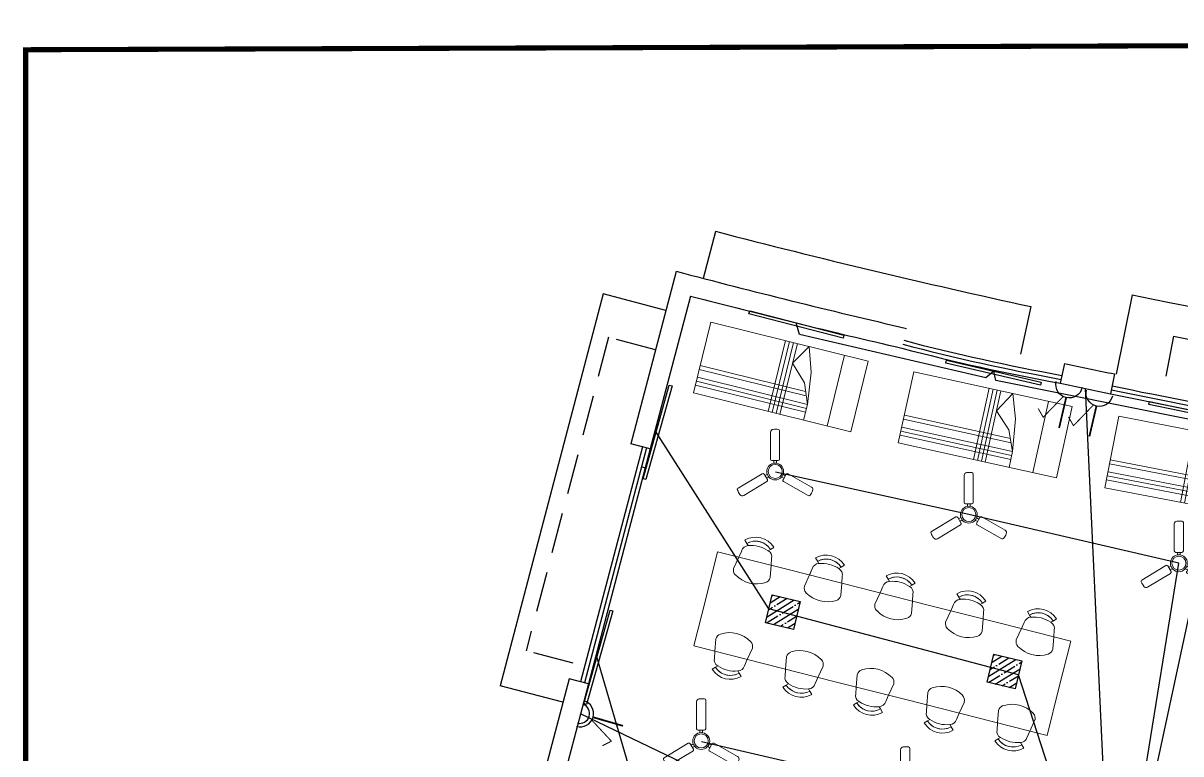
# Model space of a CAD drawing. Header units: inches. Extents: x -221585 to 401252, y -284294 to 332380.
# Drawn here: x 131993 to 133422, y 29808 to 30710 of the extents above; entities that cross this region are included whole.
import ezdxf

# ---------------------------------------------------------------- set-up
doc = ezdxf.new("R2010")
doc.units = ezdxf.units.IN
doc.header["$MEASUREMENT"] = 0
doc.linetypes.add('HIDDEN', pattern=[0.375, 0.25, -0.125])
doc.layers.add('ceilingfan', color=1, linetype='Continuous', lineweight=15)
doc.layers.add('FURN', color=56, linetype='Continuous', lineweight=0)
for name, color, linetype in [('E-LIGHT', 7, 'Continuous'), ('Power', 7, 'Continuous'), ('UPS', 7, 'Continuous')]:
    doc.layers.add(name, color=color, linetype=linetype)

# ---------------------------------------------------------------- blocks, each defined once
blk = doc.blocks.new('A$C25933C84')
at = {"color": 8, "linetype": 'Continuous'}
for p, q in [((0, 0.9), (2, 0.9)), ((0, 0), (0, 0.9)), ((0.3, 0.9), (0.3, 0)), ((0.6, 0.7), (0.6, 0.9)), ((2, 0.9), (2, 0)), ((0.65, 0.3), (0.6, 0.7)), ((0.7, 0.45), (0.6, 0.7)), ((0.9, 0.25), (0.7, 0.45)), ((0.75, 0), (0.65, 0.3)), ((0.75, 0), (0.9, 0.25)), ((2, 0), (0, 0))]:
    blk.add_line(p, q, dxfattribs=at)
at = {"color": 8}
for p, q in [((0.9, 0), (0.9, 0.9)), ((0.95, 0), (0.95, 0.9)), ((1, 0), (1, 0.9)), ((1.05, 0), (1.05, 0.9)), ((0.6, 0.8), (2, 0.8)), ((0.6, 0.75), (2, 0.75)), ((0.6, 0.7), (2, 0.7)), ((0.64, 0.6), (2, 0.6)), ((0.66, 0.55), (2, 0.55))]:
    blk.add_line(p, q, dxfattribs=at)
blk = doc.blocks.new('Fan')
at = {"color": 6}
for p, q in [((-5.8, 15.7), (-5.8, 48.4)), ((5.2, 50.1), (5.2, 15.7)), ((3.5, 14), (-4.1, 14)), ((-1.9, 14), (-1.9, 10.8)), ((1.5, 14), (1.5, 10.8)), ((-45.2, -19.5), (-15.9, -1.9)), ((-10.2, -11.4), (-38.2, -28.2)), ((-13.6, -2.5), (-9.7, -9)), ((-12.6, -4.2), (-9.9, -2.6)), ((-10.8, -7.1), (-8.1, -5.5)), ((10.3, -7.3), (7.6, -5.8)), ((12, -4.4), (9.3, -2.8)), ((9.4, -9.1), (13.2, -2.4)), ((39.7, -28.3), (10, -11.4)), ((15.5, -1.8), (43.8, -18))]:
    blk.add_line(p, q, dxfattribs=at)
for centre, radius in [((-0.2, 0.8), 10.2), ((-0.2, 0.9), 8.5)]:
    blk.add_circle(centre, radius, dxfattribs=at)
for centre, radius, start, end in [((-2.4, 48.4), 3.4, 92.735, 180), ((-0.2, 0.9), 51, 85.7207, 92.735), ((3.5, 50.1), 1.7, 0, 85.7207), ((-4.1, 15.7), 1.7, 180, 270), ((3.5, 15.7), 1.7, 270, 0), ((-15, -3.4), 1.7, 30.9808, 120.9808), ((-11.1, -9.9), 1.7, 300.9808, 30.9808), ((10.8, -9.9), 1.7, 150.2708, 240.2708), ((14.6, -3.3), 1.7, 60.2708, 150.2708), ((-44.4, -21), 1.7, 120.9808, 206.3239), ((-0.2, 0.9), 51, 206.3239, 213.3255), ((-40, -25.3), 3.4, 213.3255, 300.9808), ((40.6, -26.9), 1.7, 240.2708, 325.7165), ((-0.2, 0.9), 51, 325.7165, 332.7215), ((42.1, -20.9), 3.4, 332.7215, 60.2708)]:
    blk.add_arc(centre, radius, start, end, dxfattribs=at)
blk = doc.blocks.new('light')
at = {"color": 5}
for p, q in [((112625.2, 38871.2), (112742.5, 38895.9)), ((112743.3, 38892.3), (112625.9, 38867.6)), ((112742.5, 38895.9), (112743.3, 38892.3)), ((112625.9, 38867.6), (112625.2, 38871.2))]:
    blk.add_line(p, q, dxfattribs=at)
blk = doc.blocks.new('ups 6A')
at = {"layer": 'E-LIGHT', "color": 4}
for points, const_width in [([(5905666.9, -1658491.3), (5905670.4, -1658287.3)], 11.7), ([(5905691.6, -1658286), (5905784.8, -1658448.2), (5905830.5, -1658400.8)], 6.64)]:
    blk.add_lwpolyline(points, dxfattribs=dict(at, const_width=const_width))
blk.add_arc((5905671.9, -1658199.8), 87.4, 179.01016, 359.01016, dxfattribs=at)
blk = doc.blocks.new('16A')
at = {"layer": 'E-LIGHT', "color": 1}
for points, const_width in [([(5916857.4, -1642748), (5916860.9, -1642952)], 11.7), ([(5916882, -1642953.3), (5916975.2, -1642791.1), (5917021, -1642838.5)], 6.64)]:
    blk.add_lwpolyline(points, dxfattribs=dict(at, const_width=const_width))
for centre, radius, start, end in [((5916862.4, -1643039.4), 87.4, 0.98984, 180.98984), ((5916863.3, -1643042.7), 64.6, 4.27254, 175.75788)]:
    blk.add_arc(centre, radius, start, end, dxfattribs=at)

msp = doc.modelspace()

# ---------------------------------------------------------------- hatches: boundary and pattern name
at = {"ltscale": 10}
h = msp.add_hatch(dxfattribs=at)
h.set_pattern_fill('ANSI35', color=1, scale=50, angle=-13.2251)
h.set_pattern_definition([(31.774949, (-59786.786, -111748.426), (-6.5823019, 10.6265376), []), (31.774949, (-59778.181, -111750.448), (-6.5823019, 10.6265376), [15.625, -3.125, 0, -3.125])])
h.paths.add_polyline_path([(132943.9, 29961.5), (132952, 29996.1), (132917.5, 30004.2), (132909.3, 29969.6)])
h = msp.add_hatch(dxfattribs=at)
h.set_pattern_fill('ANSI35', color=1, scale=50, angle=-13.2251)
h.set_pattern_definition([(31.774949, (-59512.986, -111821.856), (-6.5823019, 10.6265376), []), (31.774949, (-59504.382, -111823.878), (-6.5823019, 10.6265376), [15.625, -3.125, 0, -3.125])])
h.paths.add_polyline_path([(133217.7, 29888.1), (133225.8, 29922.6), (133191.3, 29930.7), (133183.1, 29896.2)])

# ---------------------------------------------------------------- linework, layer by layer
at = {"color": 20, "ltscale": 10}
for p, q in [((132847.5, 30452.7, -0.4), (132832.4, 30394.7, 0)), ((132708.9, 30375.5, 0.4), (132581.5, 29891.9, 0.4)), ((132786.2, 30355.1, 0), (132708.9, 30375.5, 0.4)), ((133362.1, 30374.3, -0.4), (133342.1, 30276.3, 0)), ((133236.7, 30359.9, -0.4), (133223.9, 30301.3, 0)), ((132658.9, 29871.6, 0), (132581.5, 29891.9, 0.4))]:
    msp.add_line(p, q, dxfattribs=at)
at = {"color": 4, "ltscale": 8}
for p, q in [((132799, 30403.4, 0.4), (132743, 30190.7, 0.4)), ((132816.7, 30372.9, 0), (132767, 30184.4, 0.4)), ((132666.6, 29900.6, 0.4), (132559.8, 29495.4, 0.4)), ((132690.6, 29894.3, 0.4), (132639.7, 29700.9, 0.4))]:
    msp.add_line(p, q, dxfattribs=at)
at = {"color": 6}
for p, q in [((132951.1, 30325.3), (132946.9, 30339.9, 0)), ((133181.1, 30271.9), (132951.1, 30325.3)), ((133191.1, 30280.1, 0.4), (133181.1, 30271.9)), ((133193.8, 30268.8), (133191.1, 30280.1, 0.4)), ((133433.2, 30220.6), (133193.8, 30268.8)), ((132913.4, 29986.9, 0.4), (132774.2, 30205.1, 0)), ((133160.3, 30103.1, 0.4), (132921.4, 30155.5, 0.4)), ((133419.7, 30043.2, 0.4), (133160.3, 30103.1, 0.4)), ((133339, 29543.8, 0.8), (133419.7, 30043.2, 0.4)), ((133221.8, 29905.3, 0.4), (132913.4, 29986.9, 0.4)), ((132777, 29667.4, 0.4), (132701.1, 29927.5, 0)), ((133338.2, 29543.1, 0.8), (132680.8, 29857.1, 0.4)), ((133081.9, 29764.4, 0.4), (132830.1, 29822.9, 0.4))]:
    msp.add_line(p, q, dxfattribs=at)
at = {"color": 20, "linetype": 'HIDDEN', "ltscale": 200}
for p, q in [((132715.5, 30322, 0.3), (132613.6, 29935.2, 0.3)), ((132773.5, 30306.7, 0), (132715.5, 30322, 0.3)), ((133413.2, 30323.2, -0.4), (133399.5, 30254.5, 0)), ((132671.6, 29919.9, 0), (132613.6, 29935.2, 0.3))]:
    msp.add_line(p, q, dxfattribs=at)
at = {"color": 4, "ltscale": 10}
for p, q in [((133278.3, 30289.6, 0), (133273.2, 30265.2, 0)), ((133340.3, 30276.7, 0), (133335.3, 30252.2, 0)), ((132767, 30184.4, 0.4), (132743, 30190.7, 0.4)), ((132690.6, 29894.3, 0.4), (132666.6, 29900.6, 0.4))]:
    msp.add_line(p, q, dxfattribs=at)
at = {"color": 1}
for p, q in [((133338.2, 29543.1, 0.8), (133304.2, 30258.6, 0)), ((133339, 29543.8, 0.8), (133480.9, 30205.3)), ((133339, 29543.8, 0.8), (133221.8, 29905.3, 0.4))]:
    msp.add_line(p, q, dxfattribs=at)
at = {"color": 1, "ltscale": 8}
for p, q in [((132757.3, 30186.9, 0.4), (132680.9, 29896.8, 0.4)), ((132762.2, 30185.6, 0.4), (132685.8, 29895.5, 0.4)), ((132767, 30184.4, 0.4), (132690.6, 29894.3, 0.4))]:
    msp.add_line(p, q, dxfattribs=at)
at = {"color": 5}
msp.add_line((132760.9, 30160.5, 0.4), (132757.4, 30161.5, 0.4), dxfattribs=at)
at = {"color": 6, "const_width": 6.3}
msp.add_lwpolyline([(131995.7, 24846.2), (131995.7, 30676.9), (140611.1, 30706.5), (140611.1, 24875.8)], close=True, dxfattribs=at)
at = {"color": 1, "ltscale": 10, "elevation": 0.4}
for points in [[(132917.5, 30004.2), (132952, 29996.1), (132943.9, 29961.5), (132909.3, 29969.6)], [(133191.3, 29930.7), (133225.8, 29922.6), (133217.7, 29888.1), (133183.1, 29896.2)]]:
    msp.add_lwpolyline(points, close=True, dxfattribs=at)
at = {"color": 20, "ltscale": 10}
for centre, radius, start, end in [((135368.3, 40159.3, -0.4), 10028.5, 255.44206, 257.72798), ((135368.3, 40159.3, 0), 9988.5, 258.4136, 267.36439)]:
    msp.add_arc(centre, radius, start, end, dxfattribs=at)
at = {"color": 4, "ltscale": 10}
for centre, radius, start, end in [((135368.3, 40159.3, 0), 10088.5, 255.2456, 256.9098), ((135383.7, 40223.4, 0), 10179.5, 255.39391, 256.9065), ((135368.3, 40159.3, 0), 10088.5, 258.04397, 258.40372), ((135368.3, 40159.3, 0), 10113.5, 258.04396, 258.40373)]:
    msp.add_arc(centre, radius, start, end, dxfattribs=at)
at = {"color": 20, "linetype": 'HIDDEN', "ltscale": 200}
msp.add_arc((135368.3, 40159.3, -0.4), 10028.5, 258.75777, 261.04369, dxfattribs=at)
at = {"color": 1, "ltscale": 8}
for centre, radius, start, end in [((133752.7, 32892.3, 0), 2670.5, 255.3517, 259.6587), ((133752.7, 32892.3, 0), 2665.5, 255.3517, 259.6587), ((133752.7, 32892.3, 0), 2660.5, 255.3517, 259.6587), ((135374.8, 40193.7, 0), 10148.5, 258.40652, 259.53702), ((135377.8, 40208.3, 0), 10158.5, 258.40652, 259.53702), ((135377.8, 40208.3, 0), 10153.5, 258.40652, 259.53702)]:
    msp.add_arc(centre, radius, start, end, dxfattribs=at)
at = {"layer": 'FURN'}
for p, q in [((132883.8, 30071.8, 0.4), (132886.1, 30067.6, 0.4)), ((132883.8, 30071.8, 0.4), (132886.1, 30067.6, 0.4)), ((132887.9, 30064.9, 0.4), (132886.1, 30067.6, 0.4)), ((132887.9, 30064.9, 0.4), (132886.1, 30067.6, 0.4)), ((132850.1, 30057.4, 0.4), (132835.4, 29999.2, 0.4)), ((132937.4, 30035.3, 0.4), (132850.1, 30057.4, 0.4)), ((132876.3, 30050.7, 0.4), (132869.9, 30036.8, 0.4)), ((132879.8, 30058.5, 0.4), (132876.2, 30050.7, 0.4)), ((132879.8, 30058.5, 0.4), (132876.3, 30050.7, 0.4)), ((132912.6, 30058.6, 0.4), (132915.5, 30060.2, 0.4)), ((132912.6, 30058.6, 0.4), (132915.5, 30060.2, 0.4)), ((132919.5, 30062.7, 0.4), (132915.5, 30060.2, 0.4)), ((132919.5, 30062.7, 0.4), (132915.5, 30060.2, 0.4)), ((132916.1, 30040.7, 0.4), (132916.7, 30049.1, 0.4)), ((132916.1, 30040.7, 0.4), (132916.7, 30049.1, 0.4)), ((132971, 30049.7, 0.4), (132973.4, 30045.5, 0.4)), ((132971, 30049.7, 0.4), (132973.4, 30045.5, 0.4)), ((132915.1, 30025.4, 0.4), (132916.1, 30040.7, 0.4)), ((133024.6, 30013.2, 0.4), (132937.4, 30035.3, 0.4)), ((132967, 30036.4, 0.4), (132963.5, 30028.7, 0.4)), ((132967, 30036.4, 0.4), (132963.5, 30028.6, 0.4)), ((132975.1, 30042.8, 0.4), (132973.4, 30045.5, 0.4)), ((132975.1, 30042.8, 0.4), (132973.4, 30045.5, 0.4)), ((132999.9, 30036.5, 0.4), (133002.7, 30038.1, 0.4)), ((132999.9, 30036.5, 0.4), (133002.7, 30038.1, 0.4)), ((133006.8, 30040.6, 0.4), (133002.7, 30038.1, 0.4)), ((133006.8, 30040.6, 0.4), (133002.7, 30038.1, 0.4)), ((132963.5, 30028.7, 0.4), (132957.2, 30014.7, 0.4)), ((133003.4, 30018.6, 0.4), (133004, 30027, 0.4)), ((133003.4, 30018.6, 0.4), (133004, 30027, 0.4)), ((133058.2, 30027.6, 0.4), (133060.6, 30023.4, 0.4)), ((133058.2, 30027.6, 0.4), (133060.6, 30023.4, 0.4)), ((133062.4, 30020.7, 0.4), (133060.6, 30023.4, 0.4)), ((133062.4, 30020.7, 0.4), (133060.6, 30023.4, 0.4)), ((133002.3, 30003.3, 0.4), (133003.4, 30018.6, 0.4)), ((133111.9, 29991.1, 0.4), (133024.6, 30013.2, 0.4)), ((133050.7, 30006.6, 0.4), (133044.4, 29992.6, 0.4)), ((133054.3, 30014.3, 0.4), (133050.7, 30006.6, 0.4)), ((133054.3, 30014.3, 0.4), (133050.7, 30006.6, 0.4)), ((133087.1, 30014.4, 0.4), (133089.9, 30016, 0.4)), ((133087.1, 30014.4, 0.4), (133089.9, 30016, 0.4)), ((133094, 30018.6, 0.4), (133089.9, 30016, 0.4)), ((133094, 30018.6, 0.4), (133089.9, 30016, 0.4)), ((132820.7, 29941, 0.4), (132835.4, 29999.2, 0.4)), ((133089.6, 29981.2, 0.4), (133090.6, 29996.5, 0.4)), ((133090.6, 29996.5, 0.4), (133091.2, 30004.9, 0.4)), ((133090.6, 29996.5, 0.4), (133091.2, 30004.9, 0.4)), ((133141.5, 29992.2, 0.4), (133138, 29984.5, 0.4)), ((133141.5, 29992.2, 0.4), (133138, 29984.5, 0.4)), ((133145.5, 30005.5, 0.4), (133147.9, 30001.3, 0.4)), ((133145.5, 30005.5, 0.4), (133147.9, 30001.3, 0.4)), ((133149.6, 29998.6, 0.4), (133147.9, 30001.3, 0.4)), ((133149.6, 29998.6, 0.4), (133147.9, 30001.3, 0.4)), ((133174.4, 29992.3, 0.4), (133177.2, 29993.9, 0.4)), ((133174.4, 29992.3, 0.4), (133177.2, 29993.9, 0.4)), ((133181.3, 29996.5, 0.4), (133177.2, 29993.9, 0.4)), ((133181.3, 29996.5, 0.4), (133177.2, 29993.9, 0.4)), ((133199.1, 29969, 0.4), (133111.9, 29991.1, 0.4)), ((133138, 29984.5, 0.4), (133131.6, 29970.5, 0.4)), ((133177.9, 29974.4, 0.4), (133178.5, 29982.8, 0.4)), ((133177.9, 29974.4, 0.4), (133178.5, 29982.8, 0.4)), ((133177.9, 29974.4, 0.4), (133178.5, 29982.8, 0.4)), ((133177.9, 29974.4, 0.4), (133178.5, 29982.8, 0.4)), ((133232.7, 29983.4, 0.4), (133235.1, 29979.2, 0.4)), ((133232.7, 29983.4, 0.4), (133235.1, 29979.2, 0.4)), ((133236.9, 29976.5, 0.4), (133235.1, 29979.2, 0.4)), ((133236.9, 29976.5, 0.4), (133235.1, 29979.2, 0.4)), ((133176.8, 29959.1, 0.4), (133177.9, 29974.4, 0.4)), ((133286.3, 29946.9, 0.4), (133199.1, 29969, 0.4)), ((133228.7, 29970.1, 0.4), (133225.2, 29962.4, 0.4)), ((133228.7, 29970.1, 0.4), (133225.2, 29962.4, 0.4)), ((133261.6, 29970.2, 0.4), (133264.4, 29971.8, 0.4)), ((133261.6, 29970.2, 0.4), (133264.4, 29971.8, 0.4)), ((133268.5, 29974.4, 0.4), (133264.4, 29971.8, 0.4)), ((133268.5, 29974.4, 0.4), (133264.4, 29971.8, 0.4)), ((132846.8, 29934.4, 0.4), (132847.9, 29949.7, 0.4)), ((133225.2, 29962.4, 0.4), (133218.9, 29948.4, 0.4)), ((133264.1, 29937, 0.4), (133265.1, 29952.3, 0.4)), ((133265.1, 29952.3, 0.4), (133265.7, 29960.7, 0.4)), ((133265.1, 29952.3, 0.4), (133265.7, 29960.7, 0.4)), ((132907.9, 29918.9, 0.4), (132820.7, 29941, 0.4)), ((132846.2, 29926, 0.4), (132846.8, 29934.4, 0.4)), ((132846.2, 29926, 0.4), (132846.8, 29934.4, 0.4)), ((132893, 29938.3, 0.4), (132886.7, 29924.3, 0.4)), ((133271.6, 29888.8, 0.4), (133286.3, 29946.9, 0.4)), ((132886.7, 29924.3, 0.4), (132883.2, 29916.6, 0.4)), ((132886.7, 29924.3, 0.4), (132883.2, 29916.6, 0.4)), ((132934, 29912.3, 0.4), (132935.1, 29927.6, 0.4)), ((132843.4, 29912.3, 0.4), (132847.5, 29914.9, 0.4)), ((132843.4, 29912.3, 0.4), (132847.5, 29914.9, 0.4)), ((132850.3, 29916.5, 0.4), (132847.5, 29914.9, 0.4)), ((132850.3, 29916.5, 0.4), (132847.5, 29914.9, 0.4)), ((132875.1, 29910.2, 0.4), (132876.8, 29907.5, 0.4)), ((132875.1, 29910.2, 0.4), (132876.8, 29907.5, 0.4)), ((132879.2, 29903.3, 0.4), (132876.8, 29907.5, 0.4)), ((132879.2, 29903.3, 0.4), (132876.8, 29907.5, 0.4)), ((132995.2, 29896.9, 0.4), (132907.9, 29918.9, 0.4)), ((132933.5, 29903.9, 0.4), (132934, 29912.3, 0.4)), ((132933.5, 29903.9, 0.4), (132934, 29912.3, 0.4)), ((132980.3, 29916.2, 0.4), (132973.9, 29902.2, 0.4)), ((132930.6, 29890.2, 0.4), (132934.7, 29892.8, 0.4)), ((132930.6, 29890.2, 0.4), (132934.7, 29892.8, 0.4)), ((132937.6, 29894.4, 0.4), (132934.7, 29892.8, 0.4)), ((132937.6, 29894.4, 0.4), (132934.7, 29892.8, 0.4)), ((132973.9, 29902.2, 0.4), (132970.4, 29894.5, 0.4)), ((132973.9, 29902.2, 0.4), (132970.4, 29894.5, 0.4)), ((133082.4, 29874.8, 0.4), (132995.2, 29896.9, 0.4)), ((133021.3, 29890.2, 0.4), (133022.4, 29905.5, 0.4)), ((133067.5, 29894.1, 0.4), (133061.2, 29880.1, 0.4)), ((132962.3, 29888.1, 0.4), (132964, 29885.4, 0.4)), ((132962.3, 29888.1, 0.4), (132964, 29885.4, 0.4)), ((132966.4, 29881.2, 0.4), (132964, 29885.4, 0.4)), ((132966.4, 29881.2, 0.4), (132964, 29885.4, 0.4)), ((133020.7, 29881.8, 0.4), (133021.3, 29890.3, 0.4)), ((133020.7, 29881.8, 0.4), (133021.3, 29890.2, 0.4)), ((133061.2, 29880.1, 0.4), (133057.7, 29872.4, 0.4)), ((133061.2, 29880.1, 0.4), (133057.7, 29872.4, 0.4)), ((133108.5, 29868.1, 0.4), (133109.6, 29883.4, 0.4)), ((133271.6, 29888.8, 0.4), (133256.9, 29830.6, 0.4)), ((133017.9, 29868.2, 0.4), (133022, 29870.7, 0.4)), ((133017.9, 29868.2, 0.4), (133022, 29870.7, 0.4)), ((133024.8, 29872.3, 0.4), (133022, 29870.7, 0.4)), ((133024.8, 29872.3, 0.4), (133022, 29870.7, 0.4)), ((133049.5, 29866, 0.4), (133051.3, 29863.3, 0.4)), ((133049.5, 29866, 0.4), (133051.3, 29863.3, 0.4)), ((133053.7, 29859.1, 0.4), (133051.3, 29863.3, 0.4)), ((133053.7, 29859.1, 0.4), (133051.3, 29863.3, 0.4)), ((133256.9, 29830.6, 0.4), (133082.4, 29874.8, 0.4)), ((133108, 29859.7, 0.4), (133108.5, 29868.2, 0.4)), ((133108, 29859.7, 0.4), (133108.5, 29868.1, 0.4)), ((133154.8, 29872, 0.4), (133148.4, 29858.1, 0.4)), ((133105.1, 29846.1, 0.4), (133109.2, 29848.6, 0.4)), ((133105.1, 29846.1, 0.4), (133109.2, 29848.6, 0.4)), ((133112, 29850.2, 0.4), (133109.2, 29848.6, 0.4)), ((133112, 29850.2, 0.4), (133109.2, 29848.6, 0.4)), ((133148.4, 29858.1, 0.4), (133144.9, 29850.3, 0.4)), ((133148.4, 29858.1, 0.4), (133144.9, 29850.3, 0.4)), ((133195.8, 29846.1, 0.4), (133196.8, 29861.4, 0.4)), ((133242, 29849.9, 0.4), (133235.7, 29836, 0.4)), ((133136.8, 29844, 0.4), (133138.5, 29841.2, 0.4)), ((133136.8, 29844, 0.4), (133138.5, 29841.2, 0.4)), ((133140.9, 29837, 0.4), (133138.5, 29841.2, 0.4)), ((133140.9, 29837, 0.4), (133138.5, 29841.2, 0.4)), ((133195.2, 29837.6, 0.4), (133195.8, 29846.1, 0.4)), ((133195.2, 29837.6, 0.4), (133195.8, 29846.1, 0.4)), ((133235.7, 29836, 0.4), (133232.2, 29828.3, 0.4)), ((133235.7, 29836, 0.4), (133232.2, 29828.3, 0.4)), ((133192.4, 29824, 0.4), (133196.5, 29826.6, 0.4)), ((133192.4, 29824, 0.4), (133196.5, 29826.6, 0.4)), ((133199.3, 29828.1, 0.4), (133196.5, 29826.6, 0.4)), ((133199.3, 29828.1, 0.4), (133196.5, 29826.6, 0.4)), ((133224, 29821.9, 0.4), (133225.8, 29819.1, 0.4)), ((133224, 29821.9, 0.4), (133225.8, 29819.1, 0.4)), ((133228.2, 29814.9, 0.4), (133225.8, 29819.1, 0.4)), ((133228.2, 29814.9, 0.4), (133225.8, 29819.1, 0.4))]:
    msp.add_line(p, q, dxfattribs=at)
for centre, radius, start, end in [((132888, 30056.4, 0.4), 8.47, 90.6768, 165.7918), ((132888, 30056.4, 0.4), 8.47, 90.6768, 165.7918), ((132896.9, 30048.5, 0.4), 26.8, 32.1889, 119.3946), ((132896.9, 30048.5, 0.4), 26.8, 32.1889, 119.3946), ((132896.9, 30048.5, 0.4), 21.9, 32.1889, 119.3946), ((132896.9, 30048.5, 0.4), 21.9, 45.4396, 119.3946), ((132891.5, 30027.2, 0.4), 37.8, 56.053, 95.5305), ((132891.5, 30027.2, 0.4), 37.8, 56.053, 95.5305), ((132908.5, 30051.2, 0.4), 8.47, 345.7918, 60.9067), ((132908.5, 30051.2, 0.4), 8.47, 345.7918, 60.9067), ((132984.1, 30026.4, 0.4), 26.8, 32.1889, 119.3946), ((132984.1, 30026.4, 0.4), 26.8, 32.1889, 119.3946), ((132878.1, 30034.7, 0.4), 8.47, 165.7918, 223.5608), ((132878.1, 30034.7, 0.4), 8.47, 165.7918, 223.5608), ((132975.2, 30034.3, 0.4), 8.47, 90.6768, 165.7918), ((132975.2, 30034.3, 0.4), 8.47, 90.6768, 165.7918), ((132984.1, 30026.4, 0.4), 21.9, 32.1889, 119.3946), ((132984.1, 30026.4, 0.4), 21.9, 45.4396, 119.3946), ((132978.8, 30005.1, 0.4), 37.8, 56.053, 95.5305), ((132978.8, 30005.1, 0.4), 37.8, 56.053, 95.5305), ((132995.7, 30029.1, 0.4), 8.47, 345.7918, 60.9067), ((132995.7, 30029.1, 0.4), 8.47, 345.7918, 60.9067), ((132898.3, 30053.9, 0.4), 36.3, 223.5608, 288.0227), ((132898.3, 30053.9, 0.4), 36.3, 223.5608, 288.0227), ((132906.9, 30027.4, 0.4), 8.47, 288.0227, 345.7918), ((132906.9, 30027.4, 0.4), 8.47, 288.0227, 345.7918), ((133062.5, 30012.2, 0.4), 8.47, 90.6768, 165.7918), ((133062.5, 30012.2, 0.4), 8.47, 90.6768, 165.7918), ((133071.4, 30004.3, 0.4), 26.8, 32.1889, 119.3946), ((133071.4, 30004.3, 0.4), 26.8, 32.1889, 119.3946), ((133071.4, 30004.3, 0.4), 21.9, 32.1889, 119.3946), ((133071.4, 30004.3, 0.4), 21.9, 45.4396, 119.3946), ((133066, 29983.1, 0.4), 37.8, 56.053, 95.5305), ((133066, 29983.1, 0.4), 37.8, 56.053, 95.5305), ((132965.4, 30012.6, 0.4), 8.47, 165.7918, 223.5608), ((132965.4, 30012.6, 0.4), 8.47, 165.7918, 223.5608), ((132985.5, 30031.8, 0.4), 36.3, 223.5608, 288.0227), ((132985.5, 30031.8, 0.4), 36.3, 223.5608, 288.0227), ((133083, 30007, 0.4), 8.47, 345.7918, 60.9067), ((133083, 30007, 0.4), 8.47, 345.7918, 60.9067), ((133158.6, 29982.2, 0.4), 26.8, 32.1889, 119.3946), ((133158.6, 29982.2, 0.4), 26.8, 32.1889, 119.3946), ((132994.1, 30005.3, 0.4), 8.47, 288.0227, 345.7918), ((132994.1, 30005.3, 0.4), 8.47, 288.0227, 345.7918), ((133052.6, 29990.5, 0.4), 8.47, 165.7918, 223.5608), ((133052.6, 29990.5, 0.4), 8.47, 165.7918, 223.5608), ((133149.7, 29990.1, 0.4), 8.47, 90.6768, 165.7918), ((133149.7, 29990.1, 0.4), 8.47, 90.6768, 165.7918), ((133158.6, 29982.2, 0.4), 21.9, 32.1889, 119.3946), ((133158.6, 29982.2, 0.4), 21.9, 45.4396, 119.3946), ((133153.3, 29961, 0.4), 37.8, 56.053, 95.5305), ((133153.3, 29961, 0.4), 37.8, 56.053, 95.5305), ((133170.2, 29984.9, 0.4), 8.47, 345.7918, 60.9067), ((133170.2, 29984.9, 0.4), 8.47, 345.7918, 60.9067), ((133072.8, 30009.7, 0.4), 36.3, 223.5608, 288.0227), ((133072.8, 30009.7, 0.4), 36.3, 223.5608, 288.0227), ((133081.3, 29983.3, 0.4), 8.47, 288.0227, 345.7918), ((133081.3, 29983.3, 0.4), 8.47, 288.0227, 345.7918), ((133245.9, 29960.1, 0.4), 26.8, 32.1889, 119.3946), ((133245.9, 29960.1, 0.4), 26.8, 32.1889, 119.3946), ((133245.9, 29960.1, 0.4), 21.9, 32.1889, 119.3946), ((133245.9, 29960.1, 0.4), 21.9, 45.4396, 119.3946), ((133139.9, 29968.4, 0.4), 8.47, 165.7918, 223.5608), ((133139.9, 29968.4, 0.4), 8.47, 165.7918, 223.5608), ((133237, 29968, 0.4), 8.47, 90.6768, 165.7918), ((133237, 29968, 0.4), 8.47, 90.6768, 165.7918), ((133240.5, 29938.9, 0.4), 37.8, 56.053, 95.5305), ((133240.5, 29938.9, 0.4), 37.8, 56.053, 95.5305), ((133257.5, 29962.8, 0.4), 8.47, 345.7918, 60.9067), ((133257.5, 29962.8, 0.4), 8.47, 345.7918, 60.9067), ((132856.1, 29947.6, 0.4), 8.47, 108.0227, 165.7918), ((132856.1, 29947.6, 0.4), 8.47, 108.0227, 165.7918), ((132864.7, 29921.2, 0.4), 36.3, 43.5608, 108.0227), ((132864.7, 29921.2, 0.4), 36.3, 43.5608, 108.0227), ((133160, 29987.6, 0.4), 36.3, 223.5608, 288.0227), ((133160, 29987.6, 0.4), 36.3, 223.5608, 288.0227), ((133168.6, 29961.2, 0.4), 8.47, 288.0227, 345.7918), ((133168.6, 29961.2, 0.4), 8.47, 288.0227, 345.7918), ((132884.8, 29940.4, 0.4), 8.47, 345.7918, 43.5608), ((132884.8, 29940.4, 0.4), 8.47, 345.7918, 43.5608), ((132951.9, 29899.1, 0.4), 36.3, 43.5608, 108.0227), ((132951.9, 29899.1, 0.4), 36.3, 43.5608, 108.0227), ((133227.1, 29946.4, 0.4), 8.47, 165.7918, 223.5608), ((133227.1, 29946.4, 0.4), 8.47, 165.7918, 223.5608), ((133247.2, 29965.5, 0.4), 36.3, 223.5608, 288.0227), ((133247.2, 29965.5, 0.4), 36.3, 223.5608, 288.0227), ((133255.8, 29939.1, 0.4), 8.47, 288.0227, 345.7918), ((133255.8, 29939.1, 0.4), 8.47, 288.0227, 345.7918), ((132854.4, 29923.9, 0.4), 8.47, 165.7918, 240.9067), ((132854.4, 29923.9, 0.4), 8.47, 165.7918, 240.9067), ((132943.3, 29925.5, 0.4), 8.47, 108.0227, 165.7918), ((132943.3, 29925.5, 0.4), 8.47, 108.0227, 165.7918), ((132972.1, 29918.3, 0.4), 8.47, 345.7918, 43.5608), ((132972.1, 29918.3, 0.4), 8.47, 345.7918, 43.5608), ((132866, 29926.6, 0.4), 26.8, 212.1889, 299.3946), ((132866, 29926.6, 0.4), 26.8, 212.1889, 299.3946), ((132866, 29926.6, 0.4), 21.9, 212.1889, 299.3946), ((132866, 29926.6, 0.4), 21.9, 212.1889, 286.144), ((132871.4, 29947.8, 0.4), 37.8, 236.053, 275.5305), ((132871.4, 29947.8, 0.4), 37.8, 236.053, 275.5305), ((132875, 29918.7, 0.4), 8.47, 270.6768, 345.7918), ((132875, 29918.7, 0.4), 8.47, 270.6768, 345.7918), ((133030.6, 29903.5, 0.4), 8.47, 108.0227, 165.7918), ((133030.6, 29903.5, 0.4), 8.47, 108.0227, 165.7918), ((133039.2, 29877, 0.4), 36.3, 43.5608, 108.0227), ((133039.2, 29877, 0.4), 36.3, 43.5608, 108.0227), ((132941.7, 29901.8, 0.4), 8.47, 165.7918, 240.9067), ((132941.7, 29901.8, 0.4), 8.47, 165.7918, 240.9067), ((132953.3, 29904.5, 0.4), 21.9, 212.1889, 299.3946), ((132953.3, 29904.5, 0.4), 21.9, 212.1889, 286.144), ((132958.7, 29925.7, 0.4), 37.8, 236.053, 275.5305), ((132958.7, 29925.7, 0.4), 37.8, 236.053, 275.5305), ((132962.2, 29896.6, 0.4), 8.47, 270.6768, 345.7918), ((132962.2, 29896.6, 0.4), 8.47, 270.6768, 345.7918), ((133059.3, 29896.2, 0.4), 8.47, 345.7918, 43.5608), ((133059.3, 29896.2, 0.4), 8.47, 345.7918, 43.5608), ((132953.3, 29904.5, 0.4), 26.8, 212.1889, 299.3946), ((132953.3, 29904.5, 0.4), 26.8, 212.1889, 299.3946), ((133028.9, 29879.7, 0.4), 8.47, 165.7918, 240.9067), ((133028.9, 29879.7, 0.4), 8.47, 165.7918, 240.9067), ((133117.8, 29881.4, 0.4), 8.47, 108.0227, 165.7918), ((133117.8, 29881.4, 0.4), 8.47, 108.0227, 165.7918), ((133126.4, 29854.9, 0.4), 36.3, 43.5608, 108.0227), ((133126.4, 29854.9, 0.4), 36.3, 43.5608, 108.0227), ((133146.5, 29874.1, 0.4), 8.47, 345.7918, 43.5608), ((133146.5, 29874.1, 0.4), 8.47, 345.7918, 43.5608), ((133040.5, 29882.4, 0.4), 26.8, 212.1889, 299.3946), ((133040.5, 29882.4, 0.4), 26.8, 212.1889, 299.3946), ((133040.5, 29882.4, 0.4), 21.9, 212.1889, 299.3946), ((133040.5, 29882.4, 0.4), 21.9, 212.1889, 286.144), ((133045.9, 29903.7, 0.4), 37.8, 236.053, 275.5305), ((133045.9, 29903.7, 0.4), 37.8, 236.053, 275.5305), ((133049.4, 29874.5, 0.4), 8.47, 270.6768, 345.7918), ((133049.4, 29874.5, 0.4), 8.47, 270.6768, 345.7918), ((133205.1, 29859.3, 0.4), 8.47, 108.0227, 165.7918), ((133205.1, 29859.3, 0.4), 8.47, 108.0227, 165.7918), ((133213.7, 29832.8, 0.4), 36.3, 43.5608, 108.0227), ((133213.7, 29832.8, 0.4), 36.3, 43.5608, 108.0227), ((133116.2, 29857.6, 0.4), 8.47, 165.7918, 240.9067), ((133116.2, 29857.6, 0.4), 8.47, 165.7918, 240.9067), ((133127.8, 29860.3, 0.4), 21.9, 212.1889, 299.3946), ((133127.8, 29860.3, 0.4), 21.9, 212.1889, 286.144), ((133133.2, 29881.6, 0.4), 37.8, 236.053, 275.5305), ((133133.2, 29881.6, 0.4), 37.8, 236.053, 275.5305), ((133136.7, 29852.4, 0.4), 8.47, 270.6768, 345.7918), ((133136.7, 29852.4, 0.4), 8.47, 270.6768, 345.7918), ((133233.8, 29852, 0.4), 8.47, 345.7918, 43.5608), ((133233.8, 29852, 0.4), 8.47, 345.7918, 43.5608), ((133127.8, 29860.3, 0.4), 26.8, 212.1889, 299.3946), ((133127.8, 29860.3, 0.4), 26.8, 212.1889, 299.3946), ((133203.4, 29835.5, 0.4), 8.47, 165.7918, 240.9067), ((133203.4, 29835.5, 0.4), 8.47, 165.7918, 240.9067), ((133215, 29838.2, 0.4), 26.8, 212.1889, 299.3946), ((133215, 29838.2, 0.4), 26.8, 212.1889, 299.3946), ((133215, 29838.2, 0.4), 21.9, 212.1889, 299.3946), ((133215, 29838.2, 0.4), 21.9, 212.1889, 286.144), ((133220.4, 29859.5, 0.4), 37.8, 236.053, 275.5305), ((133220.4, 29859.5, 0.4), 37.8, 236.053, 275.5305), ((133223.9, 29830.3, 0.4), 8.47, 270.6768, 345.7918), ((133223.9, 29830.3, 0.4), 8.47, 270.6768, 345.7918)]:
    msp.add_arc(centre, radius, start, end, dxfattribs=at)

# ---------------------------------------------------------------- block references
for p, rotation in [((14735.6, 45683.9, 0.4), 333.5662686923698), ((14614.9, 42497.3, 0.4), 335.079520657725), ((115215.5, -87698.5, 0), 62.49162921984116), ((14622, 39788.7, 0.4), 336.3629239831924), ((114980.7, -87951.9, 0), 62.41306842679611)]:
    msp.add_blockref('light', p, dxfattribs=dict(rotation=rotation))
at = {"layer": 'ceilingfan', "xscale": 1.02030405060046, "yscale": 1.02030405060046, "zscale": 1.02030405060046}
for p in [(132921.4, 30155.5, 0.4), (133160.5, 30102.2, 0.4), (133419.9, 30042.3, 0.4), (132830.1, 29822.9, 0.4), (133082, 29763.6, 0.4)]:
    msp.add_blockref('Fan', p, dxfattribs=at)
at = {"layer": 'FURN', "extrusion": (-6.1e-15, -1.73e-14, -1), "xscale": -99.99999999999369, "yscale": 100, "zscale": -99.99999999999369, "rotation": 193.8640754104735}
msp.add_blockref('A$C25933C84', (-133036, 30292.7, 0), dxfattribs=at)
at = {"layer": 'FURN', "extrusion": (-5.7e-15, -1.75e-14, -1), "xscale": -99.99999999999261, "yscale": 100, "zscale": -99.99999999999261, "rotation": 192.406316528066}
msp.add_blockref('A$C25933C84', (-133287.9, 30236.5, 0), dxfattribs=at)
at = {"layer": 'FURN', "extrusion": (-5.2e-15, -1.76e-14, -1), "xscale": -99.99999999998916, "yscale": 100, "zscale": -99.99999999998916, "rotation": 190.9437604255415}
msp.add_blockref('A$C25933C84', (-133541.8, 30186.7, 0), dxfattribs=at)
at = {"layer": 'Power', "xscale": 0.1885885860805314, "yscale": 0.1885885860805314, "zscale": 0.1885885860805314, "rotation": 252.8913823143009}
msp.add_blockref('16A', (757093.4, 1005177.1, 0.4), dxfattribs=at)
at = {"layer": 'UPS', "color": 3, "xscale": -0.1887460698150345, "yscale": 0.1887460698150344, "zscale": 0.1887460698150344, "rotation": 345.9232114361159}
for p in [(1290607, 62730.8, 0.4), (1290644.4, 62720.4, 0.4)]:
    msp.add_blockref('ups 6A', p, dxfattribs=at)

doc.saveas('drawing.dxf')
